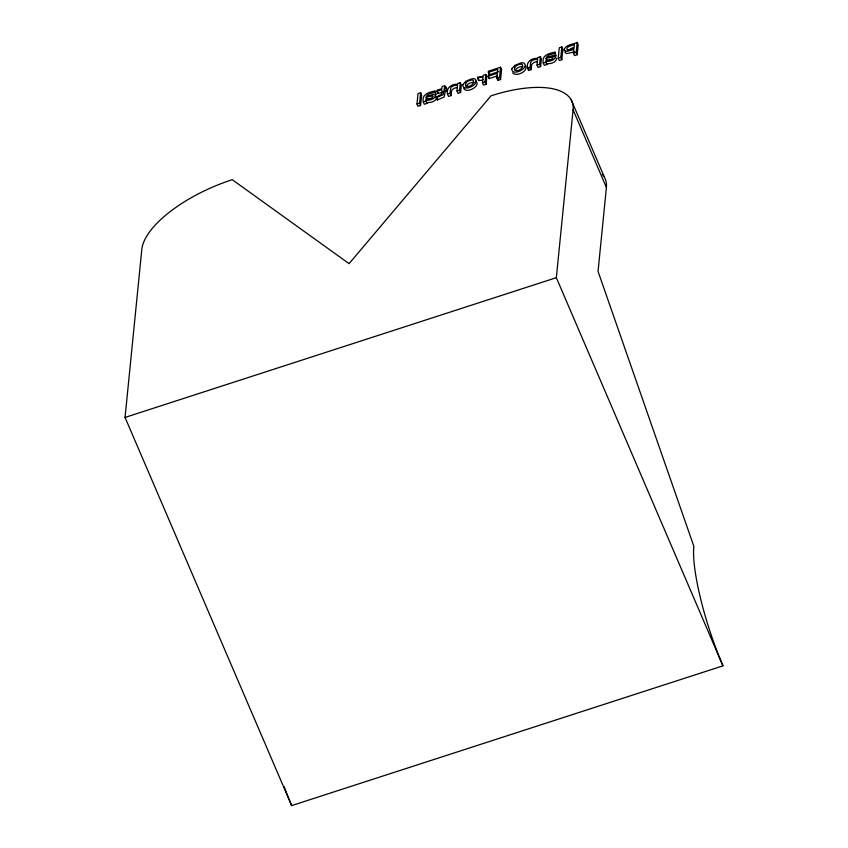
<?xml version="1.0" encoding="UTF-8"?>
<svg xmlns="http://www.w3.org/2000/svg" width="848" height="848" viewBox="0 0 848 848"><rect width="100%" height="100%" fill="white"/><g stroke="black" fill="none" stroke-linecap="round" stroke-linejoin="round"><path stroke-width="1.27" d="M125.048 417.439L141.796 249.598A92.57 37.831 -23.2 0 1 232.246 179.691L349.069 263.643L491.024 95.835A92.57 37.831 -23.2 0 1 573.089 109.837L606.415 187.472L598.041 271.392L693.823 546.239A92.57 18.614 72 0 0 722.952 665.839L291.659 805.6L125.048 417.439L556.341 277.678L573.089 109.837M416.993 103.975L418.032 93.556L420.619 92.708L421.615 95.04L420.576 105.459L417.99 106.307L416.993 103.975L419.58 103.138L420.619 92.708M434.992 91.054L434.865 92.337L428.749 93.874L426.332 96.184L433.137 94.52L435.628 95.135C435.3 99.29 429.374 100.467 425.919 100.308L426.841 103.435L424.265 104.272L423.269 101.94C421.308 94.266 429.364 91.987 434.992 91.054L435.989 93.386L435.713 94.711M426.841 103.435L425.919 100.308M426.237 97.181L426.025 99.258L428.855 99.142L432.226 97.796L433.063 96.587L432.48 95.919L426.237 97.181L427.233 99.513L431.812 98.326M436.996 91.266L437.102 90.217L441.861 88.669L442.073 86.528L444.67 85.68L444.447 87.832L446.196 87.27L446.101 88.309L444.352 88.881L445.348 91.213L444.119 97.085L437.356 99.958L436.36 97.637C437.6 94.828 444.066 95.845 441.755 89.718L436.996 91.266L437.992 93.587L442.762 92.05M437.356 99.958L437.621 98.781M437.992 93.587L438.098 92.549M444.352 88.881L443.112 94.753L436.36 97.637M445.348 91.213L447.097 90.641L446.196 87.27M447.5 94.086C445.815 87.694 452.132 83.57 457.676 84.355L457.75 83.528L460.347 82.68L461.344 85.012L460.591 92.496L458.005 93.333L457.008 91.001L457.56 85.415L455.63 85.415A4.738 1.94 -23.2 0 0 452.779 86.125L451.178 87.153L450.521 88.987L450.097 93.248L451.094 95.58L448.507 96.418L447.5 94.086L450.097 93.248M451.094 95.58L451.719 90.323L453.786 88.457A4.738 1.94 -23.2 0 1 456.627 87.747M460.591 92.496L459.595 90.164L460.347 82.68M477.53 78.419L477.657 77.115L483.116 76.384L483.233 75.271L485.819 74.433L486.816 76.755L486.074 84.238L483.487 85.076L482.48 82.754L483.01 77.444C475.887 76.172 476.587 82.68 483.106 79.691M478.526 80.751L478.664 79.436M486.074 84.238L485.067 81.906L485.819 74.433M489.296 73.543L489.179 74.719L488.3 71.211L500.564 67.236L501.571 69.568L500.574 79.542L497.85 80.422L496.843 78.101L497.32 73.288L488.183 76.256L489.179 78.588L497.182 75.991M488.183 76.256L488.3 75.08L498.719 71.635M489.179 78.588L489.296 77.401M497.447 72.112L497.723 69.303L488.183 72.398M497.85 80.422L498.083 78.027M500.574 79.542L499.567 77.21L500.564 67.236M527.541 68.147C525.845 61.756 532.162 57.632 537.706 58.417L537.791 57.59L540.377 56.752L541.374 59.074L540.632 66.557L538.045 67.395L537.038 65.073L537.6 59.487L535.66 59.477A4.738 1.94 -23.2 0 0 532.82 60.187L531.219 61.215L530.551 63.049L530.127 67.31L531.134 69.642L528.537 70.479L527.541 68.147L530.127 67.31M528.537 70.479L528.781 68.052M531.134 69.642L531.749 64.384L533.816 62.519A4.738 1.94 -23.2 0 1 536.657 61.809M540.632 66.557L539.635 64.236L540.377 56.752M554.984 52.173L554.857 53.445L548.751 54.982L546.335 57.293L553.14 55.639L555.631 56.254C555.302 60.399 549.377 61.575 545.921 61.416L546.843 64.543L544.268 65.381L543.271 63.049C541.3 55.374 549.356 53.095 554.984 52.173L555.853 55.777L553.32 56.233M546.843 64.543L545.921 61.416M546.229 58.3L546.027 60.378L548.857 60.261L552.218 58.915L553.066 57.696L552.472 57.028L546.229 58.3L547.236 60.632L552.737 59.328M558.238 58.205L559.277 47.774L561.864 46.937L562.86 49.269L561.821 59.689L559.235 60.526L558.238 58.205L560.825 57.367L561.864 46.937M573.492 53.254L573.863 49.544L566.644 51.315L564.026 50.191C565.022 44.594 573.121 44.446 577.212 42.4L578.219 44.732L577.223 54.707L574.488 55.586L573.492 53.254L576.216 52.375L577.212 42.4M565.213 51.113L565.022 52.523L566.538 53.572L574.859 51.866M466.294 87.026L467.598 84.514A3.731 1.526 -23.2 0 1 469.824 83.157L471.721 82.542A3.763 1.537 -23.2 0 1 473.82 82.5L474.255 82.744M567.948 50.53L573.121 47.488M515.69 69.801L516.602 68.646A3.731 1.526 -23.2 0 1 518.817 67.278L520.714 66.663A3.763 1.537 -23.2 0 1 522.813 66.621M423.269 101.94L425.844 101.103M457.008 91.001L459.595 90.164M482.48 82.754L485.067 81.906M496.843 78.101L499.567 77.21M537.038 65.073L539.635 64.236M543.271 63.049L545.847 62.222M546.918 63.748C550.373 63.907 556.299 62.731 556.627 58.576L556.182 58.141M426.926 102.64C430.381 102.788 436.307 101.622 436.635 97.467M435.363 96.82L436.19 97.022M475.77 81.143C481.759 86.04 465.372 94.563 463.623 87.895M525.537 65.572C528.717 71.274 516.209 77.21 512.648 72.875M576.216 52.375L577.223 54.707M560.825 57.367L561.821 59.689M554.857 53.445L555.853 55.777M571.234 99.926L604.56 177.561A92.57 37.831 -23.2 0 1 606.415 187.472M556.341 277.678L722.952 665.839M446.101 88.309L447.097 90.641M444.67 85.68L445.666 88.012M434.865 92.337L435.861 94.669M419.58 103.138L420.576 105.459M602.366 174.476A92.57 37.831 -23.2 0 1 603.914 176.49M291.659 805.6A92.57 18.614 72 0 1 284.091 786.562M574.372 44.425L573.979 48.41L569.464 49.746L566.994 49.46L566.941 48.209L568.425 46.714L574.372 44.425M462.828 84.641C462.298 92.994 481.304 83.92 474.763 78.811A6.583 2.692 -23.2 0 0 471.35 78.981L465.849 81.26L462.828 84.641M511.832 68.762C511.291 77.115 530.297 68.041 523.767 62.932A6.583 2.692 -23.2 0 0 520.343 63.102L514.842 65.381L511.832 68.762M465.7 83.348L465.446 85.871C468.35 88.001 474.445 84.694 473.555 80.804L472.824 80.178A3.763 1.537 -23.2 0 0 470.725 80.21L468.817 80.825A3.731 1.526 -23.2 0 0 466.601 82.192L465.7 83.348M514.694 67.469L514.439 69.992C517.344 72.122 523.449 68.815 522.548 64.925L521.817 64.3A3.763 1.537 -23.2 0 0 519.718 64.331L517.81 64.957A3.731 1.526 -23.2 0 0 515.595 66.314L514.694 67.469"/></g></svg>
